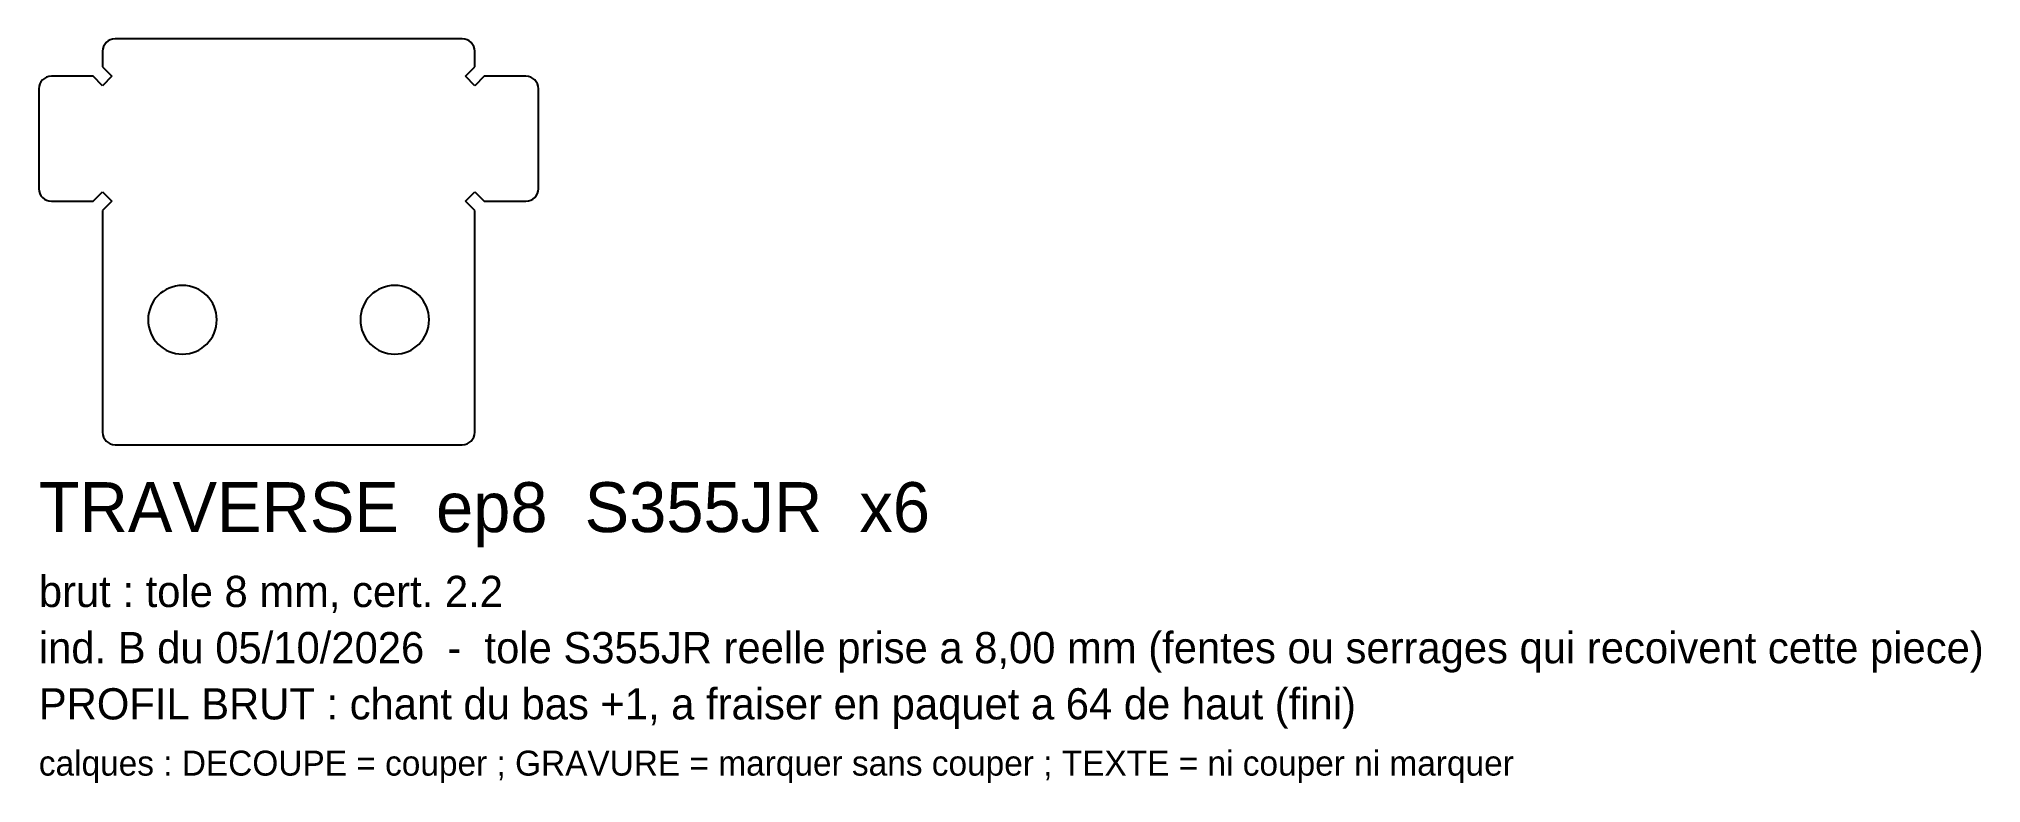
# Model space of a CAD drawing. Header units: millimetres. Extents: x -40 to 271, y 271 to 390.
import ezdxf

# ---------------------------------------------------------------- set-up
doc = ezdxf.new("R2010")
doc.units = ezdxf.units.MM
doc.layers.add('DECOUPE', color=7, linetype='CONTINUOUS')
doc.layers.add('TEXTE', color=3, linetype='CONTINUOUS')

msp = doc.modelspace()

# ---------------------------------------------------------------- linework, layer by layer
at = {"layer": 'DECOUPE'}
for p, q in [((27.8, 389.734044), (-27.8, 389.734044)), ((-29.8, 387.734044), (-29.8, 385.234044)), ((29.8, 385.234044), (29.8, 387.734044)), ((-31.3, 383.734044), (-38, 383.734044)), ((-29.8, 382.234044), (-31.3, 383.734044)), ((-29.8, 385.234044), (-28.3, 383.734044)), ((-28.3, 383.734044), (-29.8, 382.234044)), ((28.3, 383.734044), (29.8, 385.234044)), ((29.8, 382.234044), (28.3, 383.734044)), ((31.3, 383.734044), (29.8, 382.234044)), ((38, 383.734044), (31.3, 383.734044)), ((-40, 381.734044), (-40, 365.734044)), ((40, 365.734044), (40, 381.734044)), ((-31.3, 363.734044), (-29.8, 365.234044)), ((-29.8, 365.234044), (-28.3, 363.734044)), ((28.3, 363.734044), (29.8, 365.234044)), ((29.8, 365.234044), (31.3, 363.734044)), ((-38, 363.734044), (-31.3, 363.734044)), ((-28.3, 363.734044), (-29.8, 362.234044)), ((-29.8, 362.234044), (-29.8, 326.734044)), ((29.8, 362.234044), (28.3, 363.734044)), ((29.8, 326.734044), (29.8, 362.234044)), ((31.3, 363.734044), (38, 363.734044)), ((-27.8, 324.734044), (27.8, 324.734044))]:
    msp.add_line(p, q, dxfattribs=at)
for centre, radius, start, end in [((-27.8, 387.734044), 2, 90, 180), ((27.8, 387.734044), 2, 0, 90), ((-38, 381.734044), 2, 90, 180), ((38, 381.734044), 2, 0, 90), ((-38, 365.734044), 2, 180, 270), ((38, 365.734044), 2, 270, 0), ((-17, 344.734044), 5.5, 0, 180), ((17, 344.734044), 5.5, 0, 180), ((-17, 344.734044), 5.5, 180, 0), ((17, 344.734044), 5.5, 180, 0), ((-27.8, 326.734044), 2, 180, 270), ((27.8, 326.734044), 2, 270, 0)]:
    msp.add_arc(centre, radius, start, end, dxfattribs=at)

# ---------------------------------------------------------------- texts
at = {"layer": 'TEXTE'}
for s, height, p in [('TRAVERSE  ep8  S355JR  x6', 8, (-40, 310.734044)), ('brut : tole 8 mm, cert. 2.2', 5, (-40, 298.734044)), ('ind. B du 05/10/2026  -  tole S355JR reelle prise a 8,00 mm (fentes ou serrages qui recoivent cette piece)', 5, (-40, 289.734044)), ('PROFIL BRUT : chant du bas +1, a fraiser en paquet a 64 de haut (fini)', 5, (-40, 280.734044)), ('calques : DECOUPE = couper ; GRAVURE = marquer sans couper ; TEXTE = ni couper ni marquer', 4, (-40, 271.734044))]:
    msp.add_text(s, height=height, dxfattribs=at).set_placement(p)

doc.saveas('drawing.dxf')
